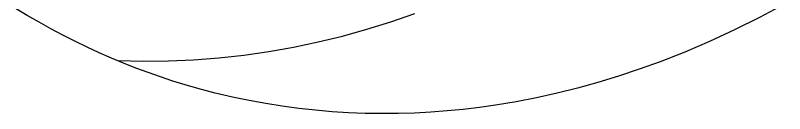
# Model space of a CAD drawing. Header units: millimetres. Extents: x -573 to 3430, y 0 to 3769.
# Drawn here: x 1589.518 to 1592.807, y 310.262 to 310.682 of the extents above; entities that cross this region are included whole.
import ezdxf

# ---------------------------------------------------------------- set-up
doc = ezdxf.new("R2010")
doc.units = ezdxf.units.MM
doc.layers.add('01 Basic thick', color=7, linetype='Continuous', lineweight=35)

msp = doc.modelspace()

# ---------------------------------------------------------------- linework, layer by layer
at = {"layer": '01 Basic thick', "lineweight": -3}
for p, q in [((1589.5685, 310.682), (1589.5181, 310.7123)), ((1592.8068, 310.7308), (1592.6995, 310.6735)), ((1589.6192, 310.6528), (1589.5685, 310.682)), ((1591.1238, 310.655), (1591.2255, 310.6905)), ((1589.6702, 310.6246), (1589.6192, 310.6528)), ((1591.021, 310.6228), (1591.1238, 310.655)), ((1592.6995, 310.6735), (1592.5926, 310.6202)), ((1589.7214, 310.5975), (1589.6702, 310.6246)), ((1590.9172, 310.594), (1591.021, 310.6228)), ((1592.5926, 310.6202), (1592.4859, 310.5708)), ((1589.7728, 310.5714), (1589.7214, 310.5975)), ((1590.8125, 310.5685), (1590.9172, 310.594)), ((1589.8245, 310.5464), (1589.7728, 310.5714)), ((1589.8764, 310.5225), (1589.8245, 310.5464)), ((1590.601, 310.5278), (1590.7071, 310.5464)), ((1590.7071, 310.5464), (1590.8125, 310.5685)), ((1592.4859, 310.5708), (1592.3797, 310.5253)), ((1589.9285, 310.4996), (1589.8764, 310.5225)), ((1590.3873, 310.5008), (1590.4944, 310.5126)), ((1590.4944, 310.5126), (1590.601, 310.5278)), ((1592.3797, 310.5253), (1592.2741, 310.4838)), ((1589.9808, 310.4778), (1589.9285, 310.4996)), ((1589.9569, 310.4887), (1590.0646, 310.4865)), ((1590.0646, 310.4865), (1590.1723, 310.4878)), ((1590.1723, 310.4878), (1590.2799, 310.4926)), ((1590.2799, 310.4926), (1590.3873, 310.5008)), ((1592.2741, 310.4838), (1592.185, 310.4516)), ((1590.0333, 310.457), (1589.9808, 310.4778)), ((1590.0859, 310.4374), (1590.0333, 310.457)), ((1592.185, 310.4516), (1592.0966, 310.422)), ((1590.1387, 310.4188), (1590.0859, 310.4374)), ((1590.1916, 310.4013), (1590.1387, 310.4188)), ((1592.0966, 310.422), (1592.0087, 310.3952)), ((1590.2446, 310.3849), (1590.1916, 310.4013)), ((1590.2978, 310.3696), (1590.2446, 310.3849)), ((1592.0087, 310.3952), (1591.9212, 310.3709)), ((1590.372, 310.35), (1590.2978, 310.3696)), ((1590.4463, 310.3325), (1590.372, 310.35)), ((1591.8338, 310.3491), (1591.7464, 310.3297)), ((1591.9212, 310.3709), (1591.8338, 310.3491)), ((1590.5172, 310.3176), (1590.4463, 310.3325)), ((1590.5882, 310.3046), (1590.5172, 310.3176)), ((1591.7464, 310.3297), (1591.6587, 310.3128)), ((1590.6591, 310.2933), (1590.5882, 310.3046)), ((1590.7301, 310.2838), (1590.6591, 310.2933)), ((1590.801, 310.276), (1590.7301, 310.2838)), ((1591.502, 310.2884), (1591.433, 310.2801)), ((1591.5706, 310.2981), (1591.502, 310.2884)), ((1591.6587, 310.3128), (1591.5706, 310.2981)), ((1590.8718, 310.27), (1590.801, 310.276)), ((1590.9426, 310.2656), (1590.8718, 310.27)), ((1591.0132, 310.2629), (1590.9426, 310.2656)), ((1591.0837, 310.2618), (1591.0132, 310.2629)), ((1591.154, 310.2623), (1591.0837, 310.2618)), ((1591.2241, 310.2644), (1591.154, 310.2623)), ((1591.294, 310.2681), (1591.2241, 310.2644)), ((1591.3636, 310.2734), (1591.294, 310.2681)), ((1591.433, 310.2801), (1591.3636, 310.2734))]:
    msp.add_line(p, q, dxfattribs=at)

doc.saveas('drawing.dxf')
